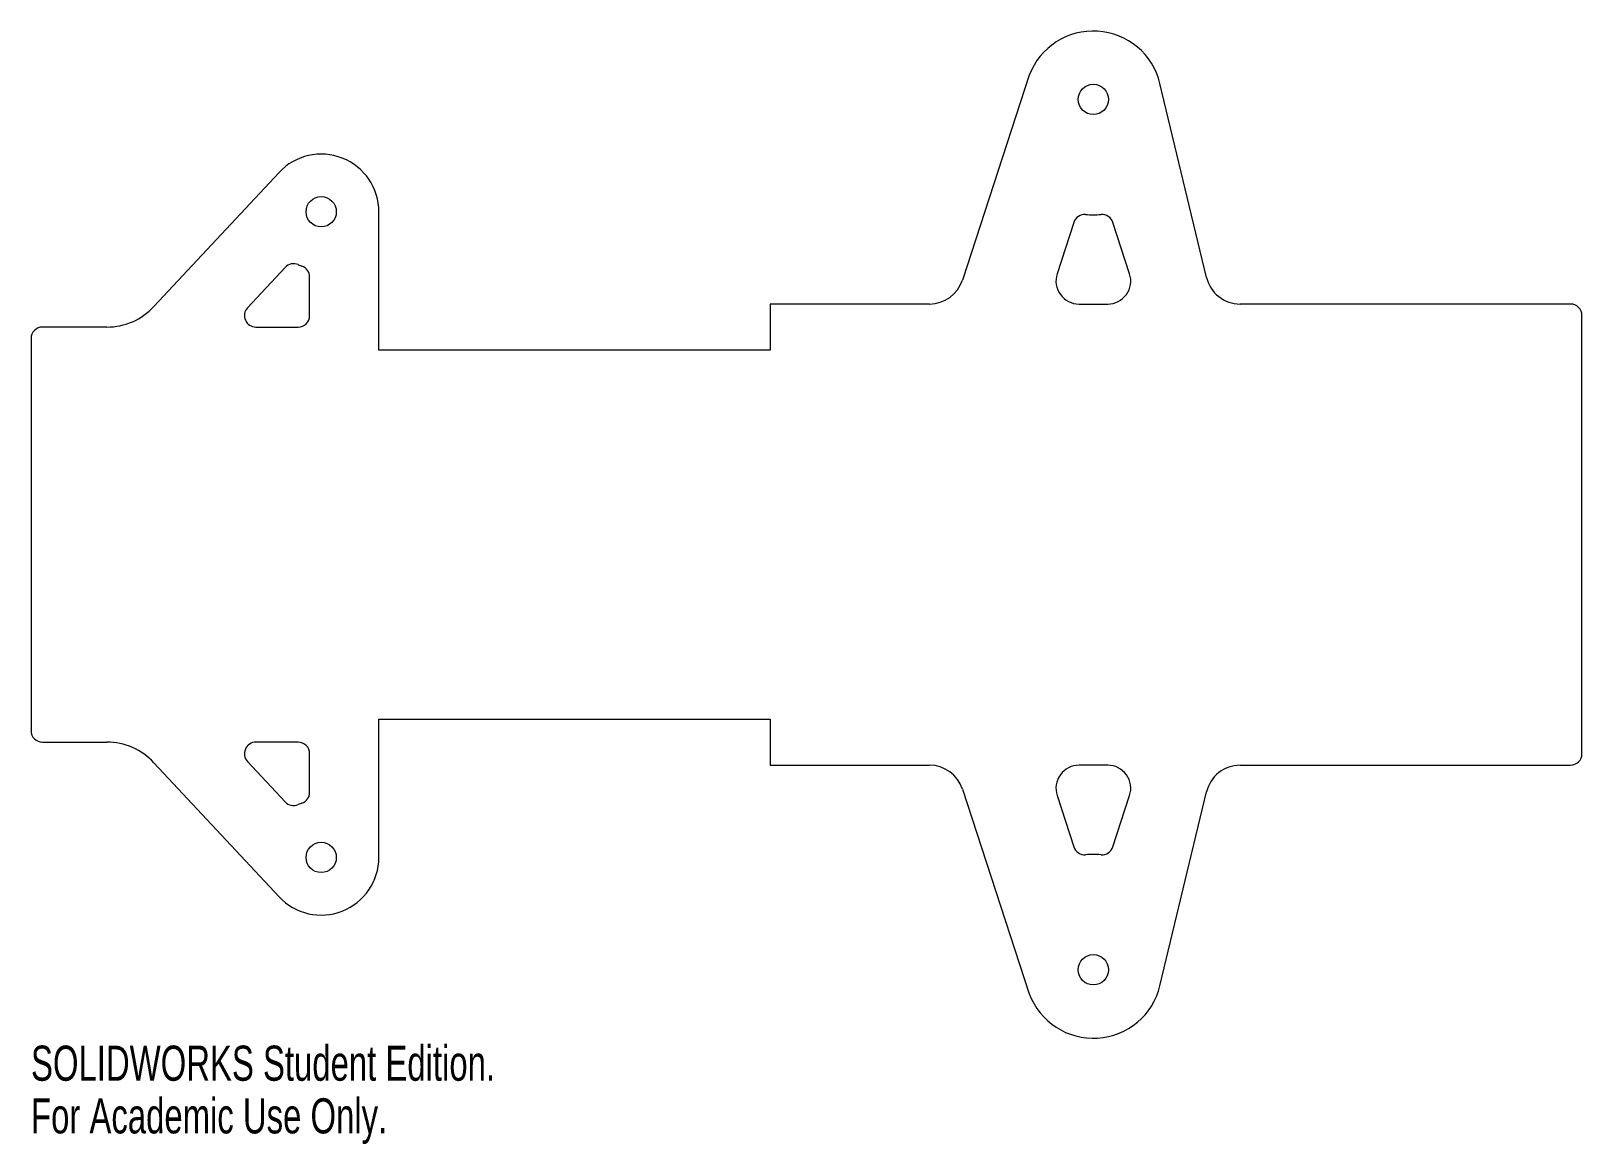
# Model space of a CAD drawing. Header units: inches. Extents: x -2.94 to 5.46, y -3.3 to 2.73.
import ezdxf

# ---------------------------------------------------------------- set-up
doc = ezdxf.new("R2010")
doc.units = ezdxf.units.IN
doc.header["$MEASUREMENT"] = 0
doc.styles.add('SLDTEXTSTYLE0', font='TXT', dxfattribs={"width": 0.7})

msp = doc.modelspace()

# ---------------------------------------------------------------- linework, layer by layer
at = {"color": 7, "linetype": 'Continuous', "lineweight": 15}
for p, q in [((2.4649, 2.4898), (2.1022, 1.3793)), ((3.4255, 1.3937), (3.1726, 2.4456)), ((-1.6011, 1.9631), (-2.2787, 1.2363)), ((-1.06, 1), (-1.06, 1.75)), ((2.7064, 1.6924), (2.6155, 1.4138)), ((3.0085, 1.4138), (2.9175, 1.6924)), ((-1.5679, 1.4488), (-1.7718, 1.2301)), ((-1.435, 1.1875), (-1.435, 1.3964)), ((1.924, 1.25), (1.06, 1.25)), ((1.06, 1.25), (1.06, 1)), ((2.7343, 1.25), (2.8897, 1.25)), ((5.3975, 1.25), (3.6078, 1.25)), ((5.46, -1.1875), (5.46, 1.1875)), ((-2.5347, 1.125), (-2.8825, 1.125)), ((-1.7261, 1.125), (-1.4975, 1.125)), ((-2.945, 1.0625), (-2.945, -1.0625)), ((1.06, 1), (-1.06, 1)), ((-1.06, -1.75), (-1.06, -1)), ((-1.06, -1), (1.06, -1)), ((1.06, -1), (1.06, -1.25)), ((-2.8825, -1.125), (-2.5347, -1.125)), ((-1.4975, -1.125), (-1.7261, -1.125)), ((-2.2787, -1.2363), (-1.6011, -1.9631)), ((-1.7718, -1.2301), (-1.5679, -1.4488)), ((-1.435, -1.3964), (-1.435, -1.1875)), ((1.06, -1.25), (1.924, -1.25)), ((2.8897, -1.25), (2.7343, -1.25)), ((3.6078, -1.25), (5.3975, -1.25)), ((2.1022, -1.3793), (2.4649, -2.4898)), ((2.6155, -1.4138), (2.7064, -1.6924)), ((2.9175, -1.6924), (3.0085, -1.4138)), ((3.1726, -2.4456), (3.4255, -1.3937))]:
    msp.add_line(p, q, dxfattribs=at)
for centre in [(2.812, 2.3589), (-1.3725, 1.75), (-1.3725, -1.75), (2.812, -2.3589)]:
    msp.add_circle(centre, 0.082, dxfattribs=at)
for centre, radius, start, end in [((2.812, 2.3589), 0.3709, 13.51434, 159.34732), ((-1.3725, 1.75), 0.3125, 0, 137.00409), ((2.7658, 1.673), 0.0625, 86.15355, 161.91476), ((2.812, 2.3589), 0.625, 266.15355, 273.84645), ((2.8581, 1.673), 0.0625, 18.08524, 93.84645), ((-1.5222, 1.4062), 0.0625, 66.47531, 137.00409), ((-1.3725, 1.75), 0.3125, 246.47531, 250.52878), ((-1.4975, 1.3964), 0.0625, 0, 70.52878), ((1.924, 1.4375), 0.1875, 270, 341.91476), ((2.7343, 1.375), 0.125, 161.91476, 270), ((2.8897, 1.375), 0.125, 270, 18.08524), ((3.6078, 1.4375), 0.1875, 193.51434, 270), ((-2.5347, 1.475), 0.35, 270, 317.00409), ((-1.7261, 1.1875), 0.0625, 137.00409, 270), ((-1.4975, 1.1875), 0.0625, 270, 0), ((5.3975, 1.1875), 0.0625, 0, 90), ((-2.8825, 1.0625), 0.0625, 90, 180), ((-2.8825, -1.0625), 0.0625, 180, 270), ((-2.5347, -1.475), 0.35, 42.99591, 90), ((-1.7261, -1.1875), 0.0625, 90, 222.99591), ((-1.4975, -1.1875), 0.0625, 0, 90), ((1.924, -1.4375), 0.1875, 18.08524, 90), ((2.7343, -1.375), 0.125, 90, 198.08524), ((2.8897, -1.375), 0.125, 341.91476, 90), ((3.6078, -1.4375), 0.1875, 90, 166.48566), ((5.3975, -1.1875), 0.0625, 270, 0), ((-1.4975, -1.3964), 0.0625, 289.47122, 0), ((-1.5222, -1.4062), 0.0625, 222.99591, 293.52469), ((-1.3725, -1.75), 0.3125, 109.47122, 113.52469), ((-1.3725, -1.75), 0.3125, 222.99591, 0), ((2.7658, -1.673), 0.0625, 198.08524, 273.84645), ((2.812, -2.3589), 0.625, 86.15355, 93.84645), ((2.8581, -1.673), 0.0625, 266.15355, 341.91476), ((2.812, -2.3589), 0.3709, 200.65268, 346.48566)]:
    msp.add_arc(centre, radius, start, end, dxfattribs=at)

# ---------------------------------------------------------------- texts
at = {"color": 7, "linetype": 'Continuous', "char_height": 0.1903, "attachment_point": 1, "style": 'SLDTEXTSTYLE0'}
for s, insert in [('SOLIDWORKS Student Edition.', (-2.945, -2.77)), ('For Academic Use Only.', (-2.945, -3.0555))]:
    msp.add_mtext(s, dxfattribs=dict(at, insert=insert))

doc.saveas('drawing.dxf')
